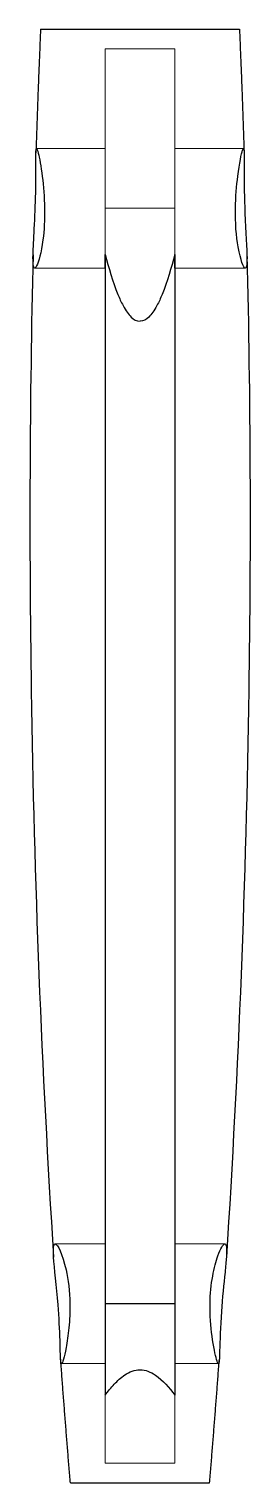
# Model space of a CAD drawing. Header units: millimetres. Extents: x -11 to 11, y -128 to 18.
import ezdxf

# ---------------------------------------------------------------- set-up
doc = ezdxf.new("R2010")
doc.units = ezdxf.units.MM
doc.linetypes.add('ACAD_ISO02W100', pattern=[15, 12, -3])
doc.layers.add('HIDDEN', color=7, linetype='ACAD_ISO02W100', lineweight=13)
doc.layers.add('VISIBLE', color=7, linetype='Continuous', lineweight=25)

msp = doc.modelspace()

# ---------------------------------------------------------------- linework, layer by layer
at = {"layer": 'HIDDEN'}
for p, q in [((-3.5, 16), (3.5, 16)), ((-3.5, 6), (-10.4, 6)), ((10.4, 6), (3.5, 6)), ((-3.5, -110), (-3.5, 0)), ((-3.5, -4.63), (-3.5, 0)), ((3.5, 0), (-3.5, 0)), ((3.5, 0), (-3.5, 0)), ((3.5, -4.63), (3.5, 0)), ((3.5, -110), (3.5, 0)), ((-3.5, -6), (-10.59, -6)), ((10.59, -6), (3.5, -6)), ((-3.5, -104), (-8.53, -104)), ((8.53, -104), (3.5, -104)), ((-3.5, -116), (-7.88, -116)), ((7.88, -116), (3.5, -116)), ((-3.5, -126), (3.5, -126))]:
    msp.add_line(p, q, dxfattribs=at)
for points, knots in [([(10, 18), (10, 18), (9.74, 18), (9.24, 18), (8.74, 18), (8, 18), (7.07, 18), (5.22, 18), (2.62, 18), (0, 18), (-2.62, 18), (-5.22, 18), (-7.07, 18), (-8, 18), (-8.74, 18), (-9.24, 18), (-9.74, 18), (-10, 18), (-10, 18)], [0, 0, 0, 0, 0.125, 0.125, 0.125, 0.25, 0.25, 0.25, 0.5, 0.5, 0.5, 0.75, 0.75, 0.75, 0.875, 0.875, 0.875, 1, 1, 1, 1]), ([(-3.5, -4.63), (-3.5, -4.55), (-3.5, -4.47), (-3.5, -4.39), (-3.5, -4.3), (-3.5, -4.21), (-3.5, -4.12), (-3.5, -4.02), (-3.5, -3.93), (-3.5, -3.84), (-3.5, -3.74), (-3.5, -3.64), (-3.5, -3.54), (-3.5, -3.43), (-3.5, -3.33), (-3.5, -3.22), (-3.5, -3.12), (-3.5, -3.01), (-3.5, -2.9), (-3.5, -2.79), (-3.5, -2.67), (-3.5, -2.56), (-3.5, -2.45), (-3.5, -2.33), (-3.5, -2.22), (-3.5, -1.98), (-3.5, -1.74), (-3.5, -1.5), (-3.5, -1.01), (-3.5, -0.5), (-3.5, 0)], [0, 0, 0, 0, 0.071429, 0.071429, 0.071429, 0.142857, 0.142857, 0.142857, 0.214286, 0.214286, 0.214286, 0.285714, 0.285714, 0.285714, 0.357143, 0.357143, 0.357143, 0.428571, 0.428571, 0.428571, 0.5, 0.5, 0.5, 0.571429, 0.571429, 0.571429, 0.714286, 0.714286, 0.714286, 1, 1, 1, 1]), ([(3.5, -4.63), (3.5, -4.55), (3.5, -4.47), (3.5, -4.39), (3.5, -4.3), (3.5, -4.21), (3.5, -4.12), (3.5, -4.02), (3.5, -3.93), (3.5, -3.84), (3.5, -3.74), (3.5, -3.64), (3.5, -3.54), (3.5, -3.43), (3.5, -3.33), (3.5, -3.22), (3.5, -3.12), (3.5, -3.01), (3.5, -2.9), (3.5, -2.79), (3.5, -2.67), (3.5, -2.56), (3.5, -2.45), (3.5, -2.33), (3.5, -2.22), (3.5, -2.1), (3.5, -1.98), (3.5, -1.86), (3.5, -1.74), (3.5, -1.62), (3.5, -1.5), (3.5, -1.01), (3.5, -0.5), (3.5, 0)], [0, 0, 0, 0, 0.071429, 0.071429, 0.071429, 0.142857, 0.142857, 0.142857, 0.214286, 0.214286, 0.214286, 0.285714, 0.285714, 0.285714, 0.357143, 0.357143, 0.357143, 0.428571, 0.428571, 0.428571, 0.5, 0.5, 0.5, 0.571429, 0.571429, 0.571429, 0.642857, 0.642857, 0.642857, 0.714286, 0.714286, 0.714286, 1, 1, 1, 1]), ([(7, -128), (7, -128), (6.82, -128), (6.47, -128), (6.12, -128), (5.6, -128), (4.95, -128), (3.66, -128), (1.84, -128), (0, -128), (-1.84, -128), (-3.66, -128), (-4.95, -128), (-5.6, -128), (-6.12, -128), (-6.47, -128), (-6.82, -128), (-7, -128), (-7, -128)], [0, 0, 0, 0, 0.125, 0.125, 0.125, 0.25, 0.25, 0.25, 0.5, 0.5, 0.5, 0.75, 0.75, 0.75, 0.875, 0.875, 0.875, 1, 1, 1, 1])]:
    msp.add_open_spline(points, degree=3, knots=knots, dxfattribs=at)
for points, degree in [([(-3.5, 0), (-3.5, 1.79), (-3.5, 3.56), (-3.5, 5.28), (-3.5, 6.94), (-3.5, 8.51), (-3.5, 9.98), (-3.5, 11.31), (-3.5, 12.51), (-3.5, 13.55), (-3.5, 14.42), (-3.5, 15.1), (-3.5, 15.6), (-3.5, 15.9), (-3.5, 16)], 1), ([(-3.5, 16), (-3.5, 15.9), (-3.5, 15.6), (-3.5, 15.1), (-3.5, 14.42), (-3.5, 13.55), (-3.5, 12.51), (-3.5, 11.31), (-3.5, 9.98), (-3.5, 8.51), (-3.5, 6.94), (-3.5, 5.28), (-3.5, 3.56), (-3.5, 1.79), (-3.5, 0)], 1), ([(3.5, 0), (3.5, 1.79), (3.5, 3.56), (3.5, 5.28), (3.5, 6.94), (3.5, 8.51), (3.5, 9.98), (3.5, 11.31), (3.5, 12.51), (3.5, 13.55), (3.5, 14.42), (3.5, 15.1), (3.5, 15.6), (3.5, 15.9), (3.5, 16)], 1), ([(3.5, 16), (3.5, 15.9), (3.5, 15.6), (3.5, 15.1), (3.5, 14.42), (3.5, 13.55), (3.5, 12.51), (3.5, 11.31), (3.5, 9.98), (3.5, 8.51), (3.5, 6.94), (3.5, 5.28), (3.5, 3.56), (3.5, 1.79), (3.5, 0)], 1), ([(-3.5, 0), (-3.5, 0.67), (-3.5, 1.34), (-3.5, 1.98), (-3.5, 2.6), (-3.5, 3.19), (-3.5, 3.74), (-3.5, 4.24), (-3.5, 4.69), (-3.5, 5.08), (-3.5, 5.41), (-3.5, 5.66), (-3.5, 5.85), (-3.5, 5.96), (-3.5, 6)], 1), ([(-3.5, 6), (-3.5, 5.85), (-3.5, 5.41), (-3.5, 4.69), (-3.5, 3.74), (-3.5, 2.6), (-3.5, 1.34), (-3.5, 0), (-3.5, -1.34), (-3.5, -2.6), (-3.5, -3.74), (-3.5, -4.69), (-3.5, -5.41), (-3.5, -5.85), (-3.5, -6)], 1), ([(3.5, 0), (3.5, 0.67), (3.5, 1.34), (3.5, 1.98), (3.5, 2.6), (3.5, 3.19), (3.5, 3.74), (3.5, 4.24), (3.5, 4.69), (3.5, 5.08), (3.5, 5.41), (3.5, 5.66), (3.5, 5.85), (3.5, 5.96), (3.5, 6)], 1), ([(3.5, 6), (3.5, 5.85), (3.5, 5.41), (3.5, 4.69), (3.5, 3.74), (3.5, 2.6), (3.5, 1.34), (3.5, 0), (3.5, -1.34), (3.5, -2.6), (3.5, -3.74), (3.5, -4.69), (3.5, -5.41), (3.5, -5.85), (3.5, -6)], 1), ([(-3.5, -110), (-3.5, -109.33), (-3.5, -108.66), (-3.5, -108.02), (-3.5, -107.4), (-3.5, -106.81), (-3.5, -106.26), (-3.5, -105.76), (-3.5, -105.31), (-3.5, -104.92), (-3.5, -104.59), (-3.5, -104.34), (-3.5, -104.15), (-3.5, -104.04), (-3.5, -104)], 1), ([(-3.5, -104), (-3.5, -104.15), (-3.5, -104.59), (-3.5, -105.31), (-3.5, -106.26), (-3.5, -107.4), (-3.5, -108.66), (-3.5, -110), (-3.5, -111.34), (-3.5, -112.6), (-3.5, -113.74), (-3.5, -114.69), (-3.5, -115.41), (-3.5, -115.85), (-3.5, -116)], 1), ([(3.5, -110), (3.5, -109.33), (3.5, -108.66), (3.5, -108.02), (3.5, -107.4), (3.5, -106.81), (3.5, -106.26), (3.5, -105.76), (3.5, -105.31), (3.5, -104.92), (3.5, -104.59), (3.5, -104.34), (3.5, -104.15), (3.5, -104.04), (3.5, -104)], 1), ([(3.5, -104), (3.5, -104.15), (3.5, -104.59), (3.5, -105.31), (3.5, -106.26), (3.5, -107.4), (3.5, -108.66), (3.5, -110), (3.5, -111.34), (3.5, -112.6), (3.5, -113.74), (3.5, -114.69), (3.5, -115.41), (3.5, -115.85), (3.5, -116)], 1), ([(-3.5, -116), (-3.5, -115.96), (-3.5, -115.85), (-3.5, -115.66), (-3.5, -115.41), (-3.5, -115.08), (-3.5, -114.69), (-3.5, -114.24), (-3.5, -113.74), (-3.5, -113.19), (-3.5, -112.6), (-3.5, -111.98), (-3.5, -111.34), (-3.5, -110.67), (-3.5, -110)], 1), ([(-3.5, -110), (-3.5, -112.05), (-3.5, -114.1), (-3.5, -116)], 3), ([(3.5, -116), (3.5, -115.96), (3.5, -115.85), (3.5, -115.66), (3.5, -115.41), (3.5, -115.08), (3.5, -114.69), (3.5, -114.24), (3.5, -113.74), (3.5, -113.19), (3.5, -112.6), (3.5, -111.98), (3.5, -111.34), (3.5, -110.67), (3.5, -110)], 1), ([(3.5, -110), (3.5, -112.05), (3.5, -114.1), (3.5, -116)], 3), ([(-3.5, -119.19), (-3.5, -120.06), (-3.5, -120.89), (-3.5, -121.67), (-3.5, -122.39), (-3.5, -123.05), (-3.5, -123.66), (-3.5, -124.19), (-3.5, -124.67), (-3.5, -125.07), (-3.5, -125.4), (-3.5, -125.66), (-3.5, -125.85), (-3.5, -125.96), (-3.5, -126)], 1), ([(-3.5, -126), (-3.5, -125.96), (-3.5, -125.85), (-3.5, -125.66), (-3.5, -125.4), (-3.5, -125.07), (-3.5, -124.67), (-3.5, -124.19), (-3.5, -123.66), (-3.5, -123.05), (-3.5, -122.39), (-3.5, -121.67), (-3.5, -120.89), (-3.5, -120.06), (-3.5, -119.19)], 1), ([(3.5, -119.19), (3.5, -120.06), (3.5, -120.89), (3.5, -121.67), (3.5, -122.39), (3.5, -123.05), (3.5, -123.66), (3.5, -124.19), (3.5, -124.67), (3.5, -125.07), (3.5, -125.4), (3.5, -125.66), (3.5, -125.85), (3.5, -125.96), (3.5, -126)], 1), ([(3.5, -126), (3.5, -125.96), (3.5, -125.85), (3.5, -125.66), (3.5, -125.4), (3.5, -125.07), (3.5, -124.67), (3.5, -124.19), (3.5, -123.66), (3.5, -123.05), (3.5, -122.39), (3.5, -121.67), (3.5, -120.89), (3.5, -120.06), (3.5, -119.19)], 1)]:
    msp.add_open_spline(points, degree=degree, dxfattribs=at)
at = {"layer": 'VISIBLE'}
msp.add_line((3.5, -110), (-3.5, -110), dxfattribs=at)
for points, degree in [([(-10, 18), (-10.27, 11.8), (-10.47, 5.57)], 2), ([(10, 18), (10.27, 11.8), (10.47, 5.57)], 2), ([(-10.47, 5.57), (-10.46, 6), (-10.4, 6)], 2), ([(10.4, 6), (10.46, 6), (10.47, 5.57)], 2), ([(-10.59, -6), (-10.73, -6), (-10.78, -5.53), (-10.76, -4.67)], 3), ([(-3.5, -6), (-3.5, -5.99), (-3.5, -5.97), (-3.5, -5.93), (-3.5, -5.88), (-3.5, -5.82), (-3.5, -5.74), (-3.5, -5.65), (-3.5, -5.54), (-3.5, -5.42), (-3.5, -5.29), (-3.5, -5.14), (-3.5, -4.99), (-3.5, -4.82), (-3.5, -4.63)], 1), ([(3.5, -6), (3.5, -5.99), (3.5, -5.97), (3.5, -5.93), (3.5, -5.88), (3.5, -5.82), (3.5, -5.74), (3.5, -5.65), (3.5, -5.54), (3.5, -5.42), (3.5, -5.29), (3.5, -5.14), (3.5, -4.99), (3.5, -4.82), (3.5, -4.63)], 1), ([(10.76, -4.67), (10.78, -5.53), (10.73, -6), (10.59, -6)], 3), ([(8.53, -104), (8.7, -103.99), (8.74, -104.47), (8.69, -105.32)], 3), ([(-7.88, -116), (-7.95, -116), (-7.98, -115.57)], 2), ([(-7, -128), (-7.52, -121.81), (-7.98, -115.57)], 2), ([(-3.5, -116), (-3.5, -117.12), (-3.5, -118.19), (-3.5, -119.19)], 3), ([(3.5, -116), (3.5, -117.12), (3.5, -118.19), (3.5, -119.19)], 3), ([(7, -128), (7.52, -121.81), (7.98, -115.57)], 2), ([(7.98, -115.57), (7.95, -116), (7.88, -116)], 2)]:
    msp.add_open_spline(points, degree=degree, dxfattribs=at)
for points, knots in [([(-10, 18), (-10, 18), (-9.74, 18), (-9.24, 18), (-8.74, 18), (-8, 18), (-7.07, 18), (-5.22, 18), (-2.62, 18), (0, 18)], [0, 0, 0, 0, 0.25, 0.25, 0.25, 0.5, 0.5, 0.5, 1, 1, 1, 1]), ([(0, 18), (2.62, 18), (5.22, 18), (7.07, 18), (8, 18), (8.74, 18), (9.24, 18), (9.74, 18), (10, 18), (10, 18)], [0, 0, 0, 0, 0.125, 0.125, 0.125, 0.1875, 0.1875, 0.1875, 0.25, 0.25, 0.25, 0.25]), ([(-10.4, 6), (-10.36, 6), (-10.31, 5.85), (-10.23, 5.55), (-10.12, 5.07), (-9.96, 4.24), (-9.83, 3.18), (-9.71, 2.24), (-9.61, 1.13), (-9.6, 0)], [0, 0, 0, 0, 0.248187, 0.248187, 0.248187, 0.644975, 0.644975, 0.644975, 1, 1, 1, 1]), ([(9.6, 0), (9.61, 1.15), (9.71, 2.29), (9.84, 3.24), (10, 4.53), (10.2, 5.48), (10.31, 5.84), (10.35, 5.95), (10.38, 6), (10.4, 6)], [0, 0, 0, 0, 1, 1, 1, 2.348282, 2.348282, 2.348282, 2.756838, 2.756838, 2.756838, 2.756838]), ([(-10.76, -4.67), (-10.74, -3.99), (-10.69, -3.07), (-10.63, -2.05), (-10.57, -0.9), (-10.51, 0.38), (-10.49, 1.56), (-10.47, 2.55), (-10.47, 3.47), (-10.48, 4.2), (-10.48, 4.79), (-10.48, 5.26), (-10.47, 5.57)], [0, 0, 0, 0, 0.261304, 0.261304, 0.261304, 0.555616, 0.555616, 0.555616, 0.801968, 0.801968, 0.801968, 1, 1, 1, 1]), ([(10.47, 5.57), (10.49, 5.08), (10.47, 4.16), (10.47, 3.02), (10.48, 2.16), (10.49, 1.18), (10.53, 0.2), (10.59, -1.66), (10.73, -3.52), (10.76, -4.67)], [0, 0, 0, 0, 0.31765, 0.31765, 0.31765, 0.554991, 0.554991, 0.554991, 1, 1, 1, 1]), ([(-9.6, 0), (-9.58, -1.12), (-9.64, -2.23), (-9.76, -3.17), (-9.93, -4.45), (-10.2, -5.39), (-10.4, -5.79), (-10.47, -5.93), (-10.54, -6), (-10.59, -6)], [0, 0, 0, 0, 0.233392, 0.233392, 0.233392, 0.5521096, 0.5521096, 0.5521096, 0.6655763, 0.6655763, 0.6655763, 0.6655763]), ([(10.59, -6), (10.42, -6.01), (10.11, -5.21), (9.87, -3.88), (9.68, -2.83), (9.57, -1.42), (9.6, 0)], [0, 0, 0, 0, 0.554932, 0.554932, 0.554932, 1, 1, 1, 1]), ([(-10.76, -4.67), (-11.1, -19.18), (-11.16, -33.8), (-10.94, -48.43), (-10.66, -67.46), (-9.9, -86.5), (-8.69, -105.32)], [0, 0, 0, 0, 0.434802, 0.434802, 0.434802, 1, 1, 1, 1]), ([(-3.5, -4.63), (-3.15, -5.99), (-2.76, -7.35), (-2.23, -8.65), (-2.07, -9.03), (-1.9, -9.41), (-1.7, -9.77), (-1.43, -10.27), (-1.16, -10.65), (-0.89, -10.92), (-0.65, -11.15), (-0.34, -11.35), (0, -11.34)], [0, 0, 0, 0, 0.486647, 0.486647, 0.486647, 0.629145, 0.629145, 0.629145, 0.826214, 0.826214, 0.826214, 1, 1, 1, 1]), ([(-3.5, -4.63), (-3.5, -24.27), (-3.5, -44.16), (-3.5, -64.09), (-3.5, -82.49), (-3.5, -100.89), (-3.5, -119.19)], [0, 0, 0, 0, 0.490625, 0.490625, 0.490625, 0.9437407, 0.9437407, 0.9437407, 0.9437407]), ([(3.5, -4.63), (3.15, -5.99), (2.76, -7.35), (2.23, -8.65), (2.07, -9.03), (1.9, -9.41), (1.7, -9.77), (1.43, -10.27), (1.16, -10.65), (0.89, -10.92), (0.65, -11.15), (0.34, -11.35), (0, -11.34)], [0, 0, 0, 0, 0.486647, 0.486647, 0.486647, 0.629145, 0.629145, 0.629145, 0.826214, 0.826214, 0.826214, 1, 1, 1, 1]), ([(3.5, -4.63), (3.5, -24.27), (3.5, -44.16), (3.5, -64.09), (3.5, -82.49), (3.5, -100.89), (3.5, -119.19)], [0, 0, 0, 0, 0.490625, 0.490625, 0.490625, 0.9437407, 0.9437407, 0.9437407, 0.9437407]), ([(10.76, -4.67), (11.1, -19.18), (11.16, -33.8), (10.94, -48.43), (10.66, -67.46), (9.9, -86.5), (8.69, -105.32)], [0, 0, 0, 0, 0.434802, 0.434802, 0.434802, 1, 1, 1, 1]), ([(-8.69, -105.32), (-8.71, -104.89), (-8.72, -104.55), (-8.69, -104.33), (-8.67, -104.11), (-8.61, -104), (-8.53, -104)], [0, 0, 0, 0, 0.505715, 0.505715, 0.505715, 1, 1, 1, 1]), ([(-8.53, -104), (-8.3, -104), (-7.8, -105), (-7.44, -106.6), (-7.22, -107.57), (-7.06, -108.78), (-7.05, -110)], [0, 0, 0, 0, 0.621308, 0.621308, 0.621308, 1, 1, 1, 1]), ([(7.05, -110), (7.06, -109.03), (7.16, -108.07), (7.31, -107.24), (7.45, -106.43), (7.64, -105.73), (7.83, -105.2), (8.11, -104.43), (8.37, -104), (8.53, -104)], [0, 0, 0, 0, 0.329843, 0.329843, 0.329843, 0.648654, 0.648654, 0.648654, 1.101341, 1.101341, 1.101341, 1.101341]), ([(-7.98, -115.57), (-8.01, -115.18), (-8.02, -114.52), (-8.04, -113.68), (-8.07, -112.66), (-8.14, -111.38), (-8.24, -110.1), (-8.38, -108.27), (-8.61, -106.46), (-8.69, -105.32)], [0, 0, 0, 0, 0.253499, 0.253499, 0.253499, 0.561553, 0.561553, 0.561553, 1, 1, 1, 1]), ([(8.69, -105.32), (8.66, -105.75), (8.61, -106.27), (8.55, -106.85), (8.43, -108.02), (8.28, -109.43), (8.19, -110.8), (8.08, -112.33), (8.04, -113.77), (8.01, -114.72), (8.01, -115.07), (7.99, -115.36), (7.98, -115.57)], [0, 0, 0, 0, 0.163977, 0.163977, 0.163977, 0.49482, 0.49482, 0.49482, 0.863248, 0.863248, 0.863248, 1, 1, 1, 1]), ([(-7.05, -110), (-7.03, -110.83), (-7.08, -111.66), (-7.15, -112.41), (-7.22, -113.16), (-7.33, -113.84), (-7.43, -114.4), (-7.62, -115.41), (-7.79, -116), (-7.88, -116)], [0, 0, 0, 0, 0.0871239, 0.0871239, 0.0871239, 0.1742478, 0.1742478, 0.1742478, 0.3334032, 0.3334032, 0.3334032, 0.3334032]), ([(7.88, -116), (7.83, -116), (7.77, -115.86), (7.7, -115.6), (7.57, -115.15), (7.39, -114.32), (7.25, -113.25), (7.12, -112.3), (7.03, -111.15), (7.05, -110)], [0, 0, 0, 0, 0.233679, 0.233679, 0.233679, 0.636591, 0.636591, 0.636591, 1, 1, 1, 1]), ([(-3.5, -119.19), (-3.22, -118.8), (-2.92, -118.44), (-2.59, -118.09), (-2.27, -117.74), (-1.92, -117.42), (-1.53, -117.16), (-1.06, -116.85), (-0.54, -116.64), (0, -116.64)], [0, 0, 0, 0, 0.309269, 0.309269, 0.309269, 0.618539, 0.618539, 0.618539, 1, 1, 1, 1]), ([(0, -116.64), (0.54, -116.64), (1.08, -116.85), (1.55, -117.17), (2.31, -117.69), (2.94, -118.44), (3.5, -119.19)], [0, 0, 0, 0, 0.3863549, 0.3863549, 0.3863549, 0.9999998, 0.9999998, 0.9999998, 0.9999998]), ([(-7, -128), (-7, -128), (-6.82, -128), (-6.47, -128), (-6.12, -128), (-5.6, -128), (-4.95, -128), (-3.66, -128), (-1.84, -128), (0, -128)], [0, 0, 0, 0, 0.25, 0.25, 0.25, 0.5, 0.5, 0.5, 1, 1, 1, 1]), ([(0, -128), (1.84, -128), (3.66, -128), (4.95, -128), (5.6, -128), (6.12, -128), (6.47, -128), (6.82, -128), (7, -128), (7, -128)], [0, 0, 0, 0, 0.125, 0.125, 0.125, 0.1875, 0.1875, 0.1875, 0.25, 0.25, 0.25, 0.25])]:
    msp.add_open_spline(points, degree=3, knots=knots, dxfattribs=at)

doc.saveas('drawing.dxf')
